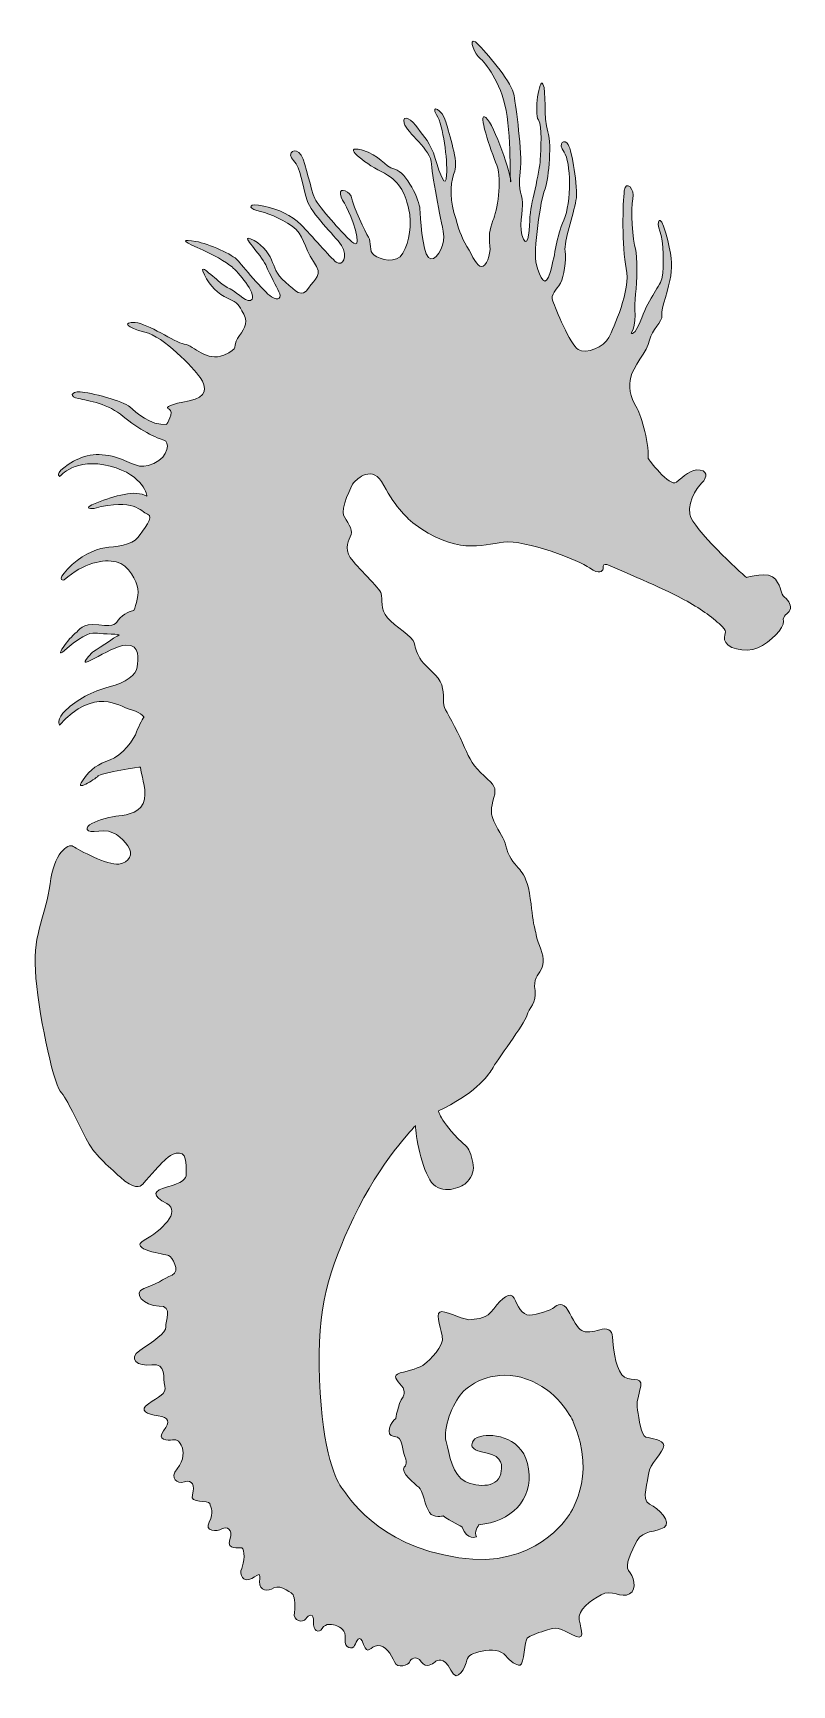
# Model space of a CAD drawing. Header units: inches. Extents: x 4.49 to 7.09, y -8.88 to -3.23.
import ezdxf

# ---------------------------------------------------------------- set-up
doc = ezdxf.new("R2010")
doc.units = ezdxf.units.IN
doc.header["$MEASUREMENT"] = 0
doc.layers.add('Layer 1', color=7, linetype='Continuous')

msp = doc.modelspace()

# ---------------------------------------------------------------- hatches: boundary and pattern name
at = {"layer": 'Layer 1', "true_color": 0xffffff}
h = msp.add_hatch(color=7, dxfattribs=at)
h.dxf.hatch_style = 2
edge = h.paths.add_edge_path()
edge.add_spline(control_points=[(5.9928, -8.0665), (5.9928, -8.0665), (5.9884, -8.042), (6.0218, -8.0335), (6.0673, -8.022), (6.1719, -8.0374), (6.1867, -8.1448), (6.2014, -8.2522), (6.1266, -8.325), (6.0165, -8.3357), (6.0165, -8.3357), (5.9979, -8.3628), (6.0087, -8.3769), (6.0087, -8.3769), (5.9749, -8.3905), (5.9595, -8.3435), (5.9595, -8.3435), (5.9186, -8.3223), (5.894, -8.3056), (5.894, -8.3056), (5.8617, -8.3145), (5.8478, -8.2941), (5.8338, -8.2737), (5.8237, -8.217), (5.8113, -8.2076), (5.7988, -8.1981), (5.7459, -8.1541), (5.7616, -8.1385), (5.7616, -8.1385), (5.7757, -8.1277), (5.7633, -8.1026), (5.751, -8.0775), (5.7609, -8.0359), (5.7271, -8.0339), (5.6933, -8.0318), (5.7155, -7.9819), (5.7321, -7.9729), (5.7321, -7.9729), (5.7389, -7.9251), (5.7576, -7.8979), (5.7576, -7.8979), (5.7686, -7.8808), (5.7524, -7.8607), (5.7363, -7.8406), (5.7178, -7.8253), (5.7478, -7.8167), (5.7779, -7.8081), (5.8155, -7.7999), (5.8314, -7.7858), (5.8473, -7.7717), (5.8993, -7.7273), (5.8912, -7.6898), (5.883, -7.6522), (5.8661, -7.6054), (5.8901, -7.6066), (5.9141, -7.6078), (5.969, -7.6389), (5.9921, -7.6342), (6.0154, -7.6296), (6.0412, -7.6334), (6.0674, -7.5971), (6.0937, -7.5607), (6.1259, -7.5354), (6.1369, -7.5607), (6.1478, -7.586), (6.1643, -7.6195), (6.1895, -7.619), (6.2148, -7.6185), (6.2645, -7.6012), (6.2737, -7.5925), (6.2829, -7.5838), (6.3051, -7.5718), (6.3212, -7.6024), (6.3373, -7.6329), (6.3551, -7.6647), (6.368, -7.6719), (6.3809, -7.679), (6.4073, -7.6768), (6.4301, -7.6692), (6.4529, -7.6616), (6.4731, -7.6678), (6.4738, -7.6945), (6.4745, -7.7212), (6.4814, -7.7932), (6.5048, -7.8227), (6.5282, -7.8522), (6.5763, -7.8233), (6.5697, -7.8614), (6.563, -7.8995), (6.5532, -7.9143), (6.5586, -7.9433), (6.5641, -7.9723), (6.5708, -8.0324), (6.5877, -8.036), (6.6046, -8.0397), (6.6469, -8.0443), (6.6483, -8.0649), (6.6496, -8.0856), (6.5979, -8.1314), (6.5971, -8.1583), (6.5963, -8.1852), (6.5698, -8.2513), (6.5999, -8.2651), (6.6301, -8.2788), (6.6785, -8.3272), (6.6495, -8.3446), (6.6207, -8.3619), (6.578, -8.3544), (6.5575, -8.39), (6.5371, -8.4255), (6.5143, -8.4763), (6.5285, -8.4922), (6.5425, -8.5082), (6.5611, -8.5562), (6.532, -8.5721), (6.5029, -8.588), (6.4701, -8.5553), (6.4342, -8.5751), (6.3982, -8.595), (6.3534, -8.6265), (6.3597, -8.6613), (6.366, -8.6962), (6.3853, -8.7397), (6.3321, -8.7097), (6.2789, -8.6799), (6.2684, -8.6902), (6.2413, -8.6984), (6.2141, -8.7066), (6.1915, -8.7157), (6.1821, -8.723), (6.1727, -8.7302), (6.1708, -8.8138), (6.1576, -8.8156), (6.1445, -8.8174), (6.1231, -8.8025), (6.1086, -8.7837), (6.0941, -8.7648), (6.0593, -8.7607), (6.0275, -8.768), (5.9958, -8.7754), (5.9801, -8.7805), (5.9753, -8.799), (5.9704, -8.8176), (5.9452, -8.8835), (5.9204, -8.8334), (5.8957, -8.7832), (5.8741, -8.7995), (5.8659, -8.8051), (5.8578, -8.8107), (5.8364, -8.8286), (5.8197, -8.8041), (5.8029, -8.7796), (5.7814, -8.7959), (5.7797, -8.8051), (5.7779, -8.8143), (5.7369, -8.8303), (5.7275, -8.8048), (5.7181, -8.7793), (5.6957, -8.7467), (5.6706, -8.7487), (5.6456, -8.7506), (5.6354, -8.7848), (5.6225, -8.7448), (5.6096, -8.7049), (5.5973, -8.7349), (5.5918, -8.7491), (5.5863, -8.7632), (5.5547, -8.7601), (5.559, -8.7268), (5.5633, -8.6934), (5.5417, -8.6875), (5.5304, -8.6816), (5.5192, -8.6757), (5.4917, -8.6706), (5.4809, -8.6899), (5.4702, -8.7092), (5.448, -8.6989), (5.4511, -8.6672), (5.4541, -8.6355), (5.4329, -8.6429), (5.4244, -8.6575), (5.416, -8.672), (5.3795, -8.6666), (5.3857, -8.636), (5.3919, -8.6054), (5.3817, -8.5741), (5.3817, -8.5741), (5.3817, -8.5741), (5.3381, -8.5384), (5.3161, -8.5518), (5.2941, -8.5652), (5.2668, -8.5616), (5.267, -8.5303), (5.2672, -8.499), (5.2705, -8.5015), (5.2401, -8.5191), (5.2098, -8.5366), (5.1964, -8.5043), (5.2057, -8.4851), (5.215, -8.466), (5.2173, -8.4181), (5.2065, -8.4151), (5.1957, -8.4121), (5.1541, -8.4238), (5.1653, -8.3865), (5.1766, -8.3492), (5.1545, -8.3404), (5.138, -8.3501), (5.1215, -8.3598), (5.0769, -8.36), (5.0945, -8.3263), (5.1122, -8.2926), (5.0998, -8.2779), (5.0963, -8.2635), (5.0928, -8.2491), (5.0267, -8.2657), (5.037, -8.233), (5.0475, -8.2003), (5.0374, -8.1808), (5.0102, -8.189), (4.983, -8.1972), (4.9593, -8.1767), (4.9848, -8.1449), (5.0102, -8.1131), (5.0074, -8.0823), (5.001, -8.0682), (4.9946, -8.0542), (4.987, -8.0419), (4.9696, -8.0458), (4.9523, -8.0496), (4.9144, -8.0444), (4.9385, -8.0143), (4.9627, -7.9842), (4.9575, -7.9685), (4.9196, -7.9633), (4.8817, -7.9581), (4.8532, -7.9457), (4.887, -7.9217), (4.921, -7.8976), (4.9496, -7.8893), (4.9428, -7.8619), (4.9361, -7.8345), (4.9483, -7.7823), (4.8986, -7.7891), (4.8489, -7.7959), (4.8153, -7.7678), (4.8576, -7.7397), (4.8998, -7.7115), (4.9503, -7.6778), (4.9462, -7.659), (4.9421, -7.6402), (4.9749, -7.5866), (4.923, -7.5878), (4.8711, -7.589), (4.8302, -7.541), (4.8716, -7.5279), (4.913, -7.5147), (4.9385, -7.4949), (4.968, -7.4819), (4.9975, -7.4689), (4.9669, -7.4195), (4.9558, -7.4151), (4.9448, -7.4106), (4.8145, -7.3943), (4.8727, -7.3625), (4.9308, -7.3307), (5.0006, -7.2645), (4.9492, -7.2374), (4.8979, -7.2102), (4.9015, -7.1933), (4.9519, -7.1804), (5.0021, -7.1676), (5.0164, -7.1522), (5.0159, -7.1374), (5.0153, -7.1226), (5.0225, -7.0665), (4.9925, -7.0647), (4.9625, -7.0629), (4.9398, -7.0928), (4.9318, -7.0998), (4.9238, -7.1069), (4.8748, -7.1613), (4.8672, -7.1713), (4.8596, -7.1812), (4.8354, -7.189), (4.791, -7.1475), (4.7466, -7.106), (4.7017, -7.072), (4.6728, -7.0134), (4.6439, -6.9548), (4.6103, -6.8836), (4.5852, -6.8528), (4.5602, -6.822), (4.5081, -6.5732), (4.5002, -6.4403), (4.4924, -6.3074), (4.5379, -6.249), (4.5504, -6.1446), (4.5628, -6.0402), (4.6114, -6.0038), (4.6294, -6.0162), (4.6475, -6.0285), (4.7486, -6.0816), (4.7851, -6.0766), (4.8216, -6.0716), (4.8368, -6.0412), (4.8167, -6.0142), (4.7966, -5.9872), (4.7655, -5.9558), (4.7175, -5.9639), (4.6695, -5.9719), (4.6679, -5.9498), (4.693, -5.9374), (4.7181, -5.9251), (4.7597, -5.9134), (4.7862, -5.9112), (4.8127, -5.9091), (4.8678, -5.8985), (4.8737, -5.8546), (4.8795, -5.8106), (4.8607, -5.7715), (4.86, -5.7448), (4.86, -5.7448), (4.7286, -5.7629), (4.7154, -5.7751), (4.7022, -5.7874), (4.6325, -5.8326), (4.661, -5.7915), (4.6896, -5.7503), (4.7156, -5.7334), (4.7555, -5.7205), (4.7954, -5.7076), (4.8393, -5.6479), (4.8465, -5.6246), (4.8537, -5.6013), (4.8722, -5.5734), (4.8722, -5.5734), (4.8722, -5.5734), (4.8548, -5.555), (4.8208, -5.5463), (4.7869, -5.5375), (4.703, -5.4687), (4.5828, -5.6013), (4.5828, -5.6013), (4.5698, -5.5823), (4.6054, -5.5491), (4.641, -5.5159), (4.6948, -5.4847), (4.7525, -5.4708), (4.8101, -5.457), (4.8462, -5.4282), (4.8487, -5.4025), (4.8512, -5.3769), (4.8605, -5.3265), (4.8101, -5.3274), (4.7596, -5.3285), (4.6099, -5.4413), (4.6959, -5.3521), (4.6959, -5.3521), (4.7763, -5.2979), (4.7861, -5.2936), (4.7959, -5.2892), (4.7306, -5.2907), (4.7123, -5.2873), (4.6939, -5.2839), (4.6676, -5.2875), (4.6092, -5.3387), (4.5507, -5.3899), (4.6213, -5.2969), (4.6364, -5.2874), (4.6514, -5.2778), (4.6567, -5.2518), (4.7172, -5.2584), (4.7777, -5.2649), (4.7691, -5.2572), (4.7899, -5.235), (4.8107, -5.2128), (4.837, -5.2091), (4.837, -5.2091), (4.837, -5.2091), (4.8558, -5.1619), (4.8507, -5.1358), (4.8456, -5.1097), (4.8215, -5.0535), (4.777, -5.0432), (4.7324, -5.033), (4.6656, -5.0452), (4.5993, -5.1049), (4.5993, -5.1049), (4.5691, -5.112), (4.6106, -5.0676), (4.6521, -5.0232), (4.7025, -4.9999), (4.7376, -4.9951), (4.7726, -4.9902), (4.8317, -4.9866), (4.8504, -4.9602), (4.8691, -4.9338), (4.9089, -4.8882), (4.8839, -4.8797), (4.859, -4.8712), (4.839, -4.8233), (4.7012, -4.8602), (4.7012, -4.8602), (4.6511, -4.8641), (4.7104, -4.841), (4.7698, -4.818), (4.8425, -4.7946), (4.8815, -4.819), (4.8815, -4.819), (4.8746, -4.747), (4.7557, -4.7157), (4.6368, -4.6845), (4.5835, -4.7513), (4.5835, -4.7513), (4.5835, -4.7513), (4.5643, -4.742), (4.6121, -4.7102), (4.6598, -4.6783), (4.7118, -4.6667), (4.7738, -4.685), (4.8358, -4.7032), (4.8515, -4.7308), (4.9048, -4.7071), (4.9582, -4.6834), (4.9597, -4.6296), (4.9399, -4.6264), (4.9201, -4.6232), (4.8498, -4.5882), (4.8008, -4.5458), (4.7518, -4.5034), (4.6802, -4.4909), (4.6481, -4.4849), (4.616, -4.479), (4.6209, -4.4604), (4.6538, -4.4618), (4.6867, -4.4633), (4.8026, -4.4935), (4.8231, -4.513), (4.8437, -4.5325), (4.8945, -4.5775), (4.9489, -4.5731), (4.9489, -4.5731), (4.9756, -4.5292), (4.9582, -4.5212), (4.9407, -4.5132), (4.9633, -4.5041), (5.0257, -4.4925), (5.0881, -4.481), (5.0879, -4.4468), (5.0638, -4.4129), (5.0398, -4.379), (4.9388, -4.2723), (4.8742, -4.2574), (4.8097, -4.2424), (4.7979, -4.2217), (4.8415, -4.2247), (4.885, -4.2276), (4.9758, -4.2925), (5.0094, -4.2983), (5.0429, -4.3041), (5.0864, -4.3606), (5.1441, -4.3363), (5.2018, -4.312), (5.1726, -4.3056), (5.1914, -4.2792), (5.21, -4.2529), (5.2306, -4.2292), (5.2126, -4.1959), (5.1946, -4.1627), (5.1955, -4.1581), (5.1591, -4.1423), (5.1227, -4.1264), (5.0984, -4.1015), (5.078, -4.0612), (5.0576, -4.0208), (5.0903, -4.0535), (5.1069, -4.0661), (5.1236, -4.0787), (5.1378, -4.0961), (5.1666, -4.11), (5.1952, -4.1239), (5.2276, -4.1641), (5.2413, -4.1444), (5.2549, -4.1246), (5.1927, -4.0513), (5.1726, -4.0347), (5.1524, -4.0181), (5.1086, -3.9914), (5.0533, -3.9678), (4.9979, -3.9441), (5.0048, -3.9402), (5.0489, -3.9475), (5.0931, -3.9549), (5.1774, -3.9939), (5.1917, -4.0112), (5.206, -4.0286), (5.2811, -4.1195), (5.3072, -4.1368), (5.3334, -4.154), (5.3431, -4.1378), (5.3331, -4.1198), (5.3232, -4.1018), (5.3049, -4.0657), (5.2878, -4.0278), (5.2706, -3.99), (5.2007, -3.9252), (5.2353, -3.9383), (5.2698, -3.9514), (5.2968, -3.9849), (5.3077, -4.0102), (5.3186, -4.0355), (5.3215, -4.0574), (5.3554, -4.087), (5.3893, -4.1166), (5.4122, -4.1432), (5.4341, -4.1074), (5.456, -4.0717), (5.4865, -4.066), (5.4513, -4.0157), (5.4161, -3.9655), (5.4193, -3.9234), (5.3781, -3.8948), (5.337, -3.8662), (5.2885, -3.8491), (5.2576, -3.8414), (5.2268, -3.8338), (5.2271, -3.8144), (5.2809, -3.8263), (5.3346, -3.8383), (5.3744, -3.8566), (5.4087, -3.8906), (5.4432, -3.9246), (5.5074, -4.0021), (5.5291, -4.0184), (5.5507, -4.0348), (5.5711, -3.9993), (5.5465, -3.961), (5.5218, -3.9227), (5.4459, -3.8572), (5.4282, -3.8045), (5.4106, -3.7519), (5.4106, -3.6984), (5.383, -3.6709), (5.3554, -3.6434), (5.3912, -3.6221), (5.4088, -3.6525), (5.4264, -3.6828), (5.4413, -3.77), (5.4559, -3.8008), (5.4706, -3.8315), (5.5511, -3.9187), (5.5683, -3.9357), (5.5855, -3.9526), (5.6131, -3.9801), (5.5943, -3.9083), (5.5755, -3.8364), (5.5483, -3.8119), (5.5432, -3.7858), (5.5382, -3.7597), (5.5791, -3.7764), (5.5826, -3.8012), (5.5859, -3.8261), (5.6282, -3.917), (5.6394, -3.9333), (5.6506, -3.9496), (5.6386, -3.981), (5.6583, -3.9947), (5.678, -4.0084), (5.7357, -4.0272), (5.7569, -3.9871), (5.7782, -3.947), (5.79, -3.8918), (5.7761, -3.8341), (5.7623, -3.7765), (5.7453, -3.7401), (5.6829, -3.7085), (5.6205, -3.6769), (5.5468, -3.6171), (5.6147, -3.6346), (5.6826, -3.652), (5.6895, -3.6912), (5.7294, -3.7006), (5.7695, -3.71), (5.8144, -3.8095), (5.8151, -3.8362), (5.8158, -3.8629), (5.8229, -3.9795), (5.8438, -4.0019), (5.8647, -4.0244), (5.8999, -3.9659), (5.8966, -3.9307), (5.8932, -3.8954), (5.8561, -3.7338), (5.8551, -3.6833), (5.8541, -3.6329), (5.7689, -3.5761), (5.7614, -3.543), (5.7538, -3.5097), (5.7879, -3.5303), (5.8084, -3.5603), (5.8289, -3.5902), (5.8507, -3.608), (5.8673, -3.6638), (5.8839, -3.7196), (5.9031, -3.772), (5.9062, -3.7195), (5.9094, -3.6669), (5.8952, -3.5528), (5.872, -3.5143), (5.8489, -3.4758), (5.892, -3.4967), (5.9036, -3.5382), (5.9153, -3.5798), (5.9465, -3.6767), (5.9342, -3.7067), (5.922, -3.7367), (5.9144, -3.7898), (5.9314, -3.8485), (5.9484, -3.9072), (5.9543, -3.9287), (5.9756, -3.9645), (5.9969, -4.0002), (6.0089, -4.0328), (6.0253, -4.0335), (6.0418, -4.0342), (6.0572, -3.9949), (6.0543, -3.9626), (6.0513, -3.9303), (6.0512, -3.9079), (6.0647, -3.8763), (6.0782, -3.8447), (6.0979, -3.7393), (6.0774, -3.687), (6.0568, -3.6348), (6.01, -3.4998), (6.0401, -3.5239), (6.0702, -3.5481), (6.1287, -3.7246), (6.1253, -3.7429), (6.1218, -3.7613), (6.129, -3.5757), (6.1056, -3.4807), (6.0821, -3.3857), (6.033, -3.3314), (6.0142, -3.3146), (5.9956, -3.2978), (5.978, -3.2348), (6.0163, -3.2757), (6.0547, -3.3165), (6.1312, -3.4072), (6.1368, -3.4481), (6.1424, -3.489), (6.1661, -3.6391), (6.158, -3.7102), (6.1499, -3.7812), (6.1642, -3.7882), (6.1662, -3.8132), (6.1682, -3.8382), (6.1505, -3.9047), (6.1687, -3.9394), (6.1868, -3.9741), (6.1906, -3.8932), (6.191, -3.8634), (6.1913, -3.8336), (6.2258, -3.7053), (6.2266, -3.668), (6.2274, -3.6306), (6.2349, -3.5552), (6.2198, -3.532), (6.2047, -3.5087), (6.2232, -3.3841), (6.2356, -3.4092), (6.248, -3.4343), (6.2365, -3.5237), (6.2521, -3.5722), (6.2677, -3.6206), (6.2526, -3.7492), (6.2411, -3.7731), (6.2295, -3.7971), (6.2001, -3.9842), (6.2134, -4.027), (6.2268, -4.0698), (6.2434, -4.1152), (6.2613, -4.0502), (6.2791, -3.9852), (6.2811, -3.9344), (6.3071, -3.8742), (6.333, -3.8141), (6.3316, -3.6744), (6.3078, -3.6419), (6.284, -3.6095), (6.3104, -3.5954), (6.3221, -3.6161), (6.3339, -3.6368), (6.3568, -3.7602), (6.3485, -3.8075), (6.3401, -3.8548), (6.3069, -3.9487), (6.3113, -3.9808), (6.3157, -4.0129), (6.3082, -4.0661), (6.2951, -4.0902), (6.282, -4.1143), (6.2601, -4.1278), (6.2693, -4.1518), (6.2786, -4.1758), (6.3284, -4.3), (6.356, -4.317), (6.3837, -4.334), (6.4441, -4.3078), (6.4605, -4.2758), (6.477, -4.2438), (6.5364, -4.1136), (6.5204, -4.0399), (6.5043, -3.9662), (6.5086, -3.8138), (6.5136, -3.7744), (6.5186, -3.735), (6.5516, -3.7691), (6.5427, -3.8016), (6.5337, -3.8341), (6.5433, -3.9474), (6.5514, -3.9731), (6.5594, -3.9988), (6.5579, -4.0853), (6.5518, -4.1278), (6.5458, -4.1703), (6.5588, -4.2326), (6.5373, -4.2608), (6.5373, -4.2608), (6.5471, -4.2773), (6.5733, -4.2082), (6.5995, -4.1391), (6.6373, -4.0997), (6.6434, -4.0691), (6.6496, -4.0384), (6.6485, -3.9434), (6.6353, -3.9124), (6.6221, -3.8815), (6.6348, -3.844), (6.6555, -3.9186), (6.6762, -3.9931), (6.6777, -4.0257), (6.6727, -4.0651), (6.6676, -4.1045), (6.6389, -4.1769), (6.6421, -4.2002), (6.6454, -4.2236), (6.6071, -4.2482), (6.6002, -4.2849), (6.5934, -4.3216), (6.5405, -4.3809), (6.5358, -4.4113), (6.531, -4.4418), (6.5283, -4.4756), (6.5579, -4.5185), (6.5627, -4.5255), (6.6004, -4.63), (6.5953, -4.6894), (6.5953, -4.6894), (6.6677, -4.7892), (6.6917, -4.7704), (6.7157, -4.7515), (6.7418, -4.7236), (6.7736, -4.7292), (6.8054, -4.7348), (6.7885, -4.7648), (6.7824, -4.769), (6.7763, -4.7731), (6.7276, -4.8297), (6.7379, -4.8803), (6.7482, -4.931), (6.9104, -5.0794), (6.9315, -5.0964), (6.9315, -5.0964), (7.0091, -5.0725), (7.031, -5.1027), (7.0529, -5.1329), (7.0466, -5.1515), (7.0616, -5.1638), (7.0766, -5.1762), (7.0868, -5.1936), (7.0799, -5.2079), (7.073, -5.2221), (7.0545, -5.2247), (7.0574, -5.2464), (7.0604, -5.2682), (7.0141, -5.3178), (6.9702, -5.3371), (6.9263, -5.3564), (6.8583, -5.337), (6.8567, -5.3095), (6.8551, -5.282), (6.8709, -5.2843), (6.838, -5.2544), (6.8051, -5.2246), (6.7624, -5.1962), (6.7086, -5.167), (6.6547, -5.1378), (6.491, -5.0672), (6.4628, -5.0556), (6.4345, -5.044), (6.4436, -5.0616), (6.4411, -5.0674), (6.4386, -5.0733), (6.4297, -5.089), (6.3952, -5.0638), (6.3607, -5.0386), (6.1758, -4.9665), (6.1006, -4.9758), (6.0254, -4.985), (5.937, -5.021), (5.7912, -4.9097), (5.7801, -4.9013), (5.731, -4.8582), (5.6916, -4.7816), (5.6523, -4.705), (5.5992, -4.7622), (5.5894, -4.7713), (5.5796, -4.7804), (5.5445, -4.8639), (5.5538, -4.8836), (5.5632, -4.9034), (5.5881, -4.931), (5.5796, -4.9499), (5.5711, -4.9688), (5.5561, -4.9964), (5.577, -5.0279), (5.598, -5.0593), (5.678, -5.1336), (5.6828, -5.1518), (5.6875, -5.17), (5.6791, -5.2055), (5.704, -5.2342), (5.7291, -5.2629), (5.7907, -5.2999), (5.7957, -5.3202), (5.8007, -5.3406), (5.8028, -5.3558), (5.8207, -5.3811), (5.8386, -5.4063), (5.8797, -5.4317), (5.8896, -5.4636), (5.8996, -5.4954), (5.8912, -5.5309), (5.9026, -5.5493), (5.914, -5.5677), (5.9514, -5.639), (5.9679, -5.6778), (5.9842, -5.7165), (5.9989, -5.7422), (6.0344, -5.775), (6.0699, -5.8078), (6.0773, -5.8134), (6.0678, -5.8491), (6.0584, -5.8847), (6.0522, -5.9044), (6.0742, -5.9435), (6.0961, -5.9826), (6.1043, -5.9937), (6.1121, -6.0258), (6.1199, -6.058), (6.1452, -6.0811), (6.156, -6.0952), (6.1668, -6.1092), (6.1799, -6.124), (6.1893, -6.1759), (6.1986, -6.2278), (6.1992, -6.2643), (6.2058, -6.2878), (6.2123, -6.3113), (6.2104, -6.3215), (6.2239, -6.3551), (6.2374, -6.3887), (6.2413, -6.417), (6.2296, -6.4374), (6.2181, -6.4579), (6.2019, -6.469), (6.2085, -6.509), (6.2151, -6.5491), (6.1869, -6.5696), (6.1804, -6.5949), (6.1739, -6.6202), (6.0747, -6.7524), (6.0615, -6.7775), (6.0484, -6.8026), (5.9971, -6.865), (5.8784, -6.9202), (5.8784, -6.9202), (5.8872, -6.9644), (5.9738, -7.0422), (5.9877, -7.0547), (5.9927, -7.0828), (5.9971, -7.1066), (6.0014, -7.1304), (5.9878, -7.1522), (5.9722, -7.1677), (5.9566, -7.1831), (5.887, -7.2093), (5.8544, -7.165), (5.8217, -7.1208), (5.7989, -7.0031), (5.8, -6.9708), (5.8, -6.9708), (5.6767, -7.0975), (5.5893, -7.2835), (5.5018, -7.4695), (5.4625, -7.5857), (5.4718, -7.8393), (5.4813, -8.0929), (5.5313, -8.1913), (5.5497, -8.212), (5.5681, -8.2328), (5.6605, -8.4046), (5.9479, -8.4487), (6.2105, -8.489), (6.3217, -8.3064), (6.3217, -8.3064), (6.3217, -8.3064), (6.4236, -8.1772), (6.3394, -7.9838), (6.3316, -7.9659), (6.2833, -7.874), (6.1796, -7.8373), (6.076, -7.8006), (5.9886, -7.8503), (5.958, -7.8855), (5.9274, -7.9207), (5.8926, -8.0064), (5.9043, -8.0514), (5.916, -8.0963), (5.9268, -8.1674), (5.9696, -8.1875), (6.0134, -8.2081), (6.088, -8.212), (6.0931, -8.1506), (6.0939, -8.1405), (6.1031, -8.101), (6.0404, -8.0902), (5.9939, -8.0823), (5.9928, -8.0665), (5.9928, -8.0665)], knot_values=[0, 0, 0, 0, 1, 1, 1, 2, 2, 2, 3, 3, 3, 4, 4, 4, 5, 5, 5, 6, 6, 6, 7, 7, 7, 8, 8, 8, 9, 9, 9, 10, 10, 10, 11, 11, 11, 12, 12, 12, 13, 13, 13, 14, 14, 14, 15, 15, 15, 16, 16, 16, 17, 17, 17, 18, 18, 18, 19, 19, 19, 20, 20, 20, 21, 21, 21, 22, 22, 22, 23, 23, 23, 24, 24, 24, 25, 25, 25, 26, 26, 26, 27, 27, 27, 28, 28, 28, 29, 29, 29, 30, 30, 30, 31, 31, 31, 32, 32, 32, 33, 33, 33, 34, 34, 34, 35, 35, 35, 36, 36, 36, 37, 37, 37, 38, 38, 38, 39, 39, 39, 40, 40, 40, 41, 41, 41, 42, 42, 42, 43, 43, 43, 44, 44, 44, 45, 45, 45, 46, 46, 46, 47, 47, 47, 48, 48, 48, 49, 49, 49, 50, 50, 50, 51, 51, 51, 52, 52, 52, 53, 53, 53, 54, 54, 54, 55, 55, 55, 56, 56, 56, 57, 57, 57, 58, 58, 58, 59, 59, 59, 60, 60, 60, 61, 61, 61, 62, 62, 62, 63, 63, 63, 64, 64, 64, 65, 65, 65, 66, 66, 66, 67, 67, 67, 68, 68, 68, 69, 69, 69, 70, 70, 70, 71, 71, 71, 72, 72, 72, 73, 73, 73, 74, 74, 74, 75, 75, 75, 76, 76, 76, 77, 77, 77, 78, 78, 78, 79, 79, 79, 80, 80, 80, 81, 81, 81, 82, 82, 82, 83, 83, 83, 84, 84, 84, 85, 85, 85, 86, 86, 86, 87, 87, 87, 88, 88, 88, 89, 89, 89, 90, 90, 90, 91, 91, 91, 92, 92, 92, 93, 93, 93, 94, 94, 94, 95, 95, 95, 96, 96, 96, 97, 97, 97, 98, 98, 98, 99, 99, 99, 100, 100, 100, 101, 101, 101, 102, 102, 102, 103, 103, 103, 104, 104, 104, 105, 105, 105, 106, 106, 106, 107, 107, 107, 108, 108, 108, 109, 109, 109, 110, 110, 110, 111, 111, 111, 112, 112, 112, 113, 113, 113, 114, 114, 114, 115, 115, 115, 116, 116, 116, 117, 117, 117, 118, 118, 118, 119, 119, 119, 120, 120, 120, 121, 121, 121, 122, 122, 122, 123, 123, 123, 124, 124, 124, 125, 125, 125, 126, 126, 126, 127, 127, 127, 128, 128, 128, 129, 129, 129, 130, 130, 130, 131, 131, 131, 132, 132, 132, 133, 133, 133, 134, 134, 134, 135, 135, 135, 136, 136, 136, 137, 137, 137, 138, 138, 138, 139, 139, 139, 140, 140, 140, 141, 141, 141, 142, 142, 142, 143, 143, 143, 144, 144, 144, 145, 145, 145, 146, 146, 146, 147, 147, 147, 148, 148, 148, 149, 149, 149, 150, 150, 150, 151, 151, 151, 152, 152, 152, 153, 153, 153, 154, 154, 154, 155, 155, 155, 156, 156, 156, 157, 157, 157, 158, 158, 158, 159, 159, 159, 160, 160, 160, 161, 161, 161, 162, 162, 162, 163, 163, 163, 164, 164, 164, 165, 165, 165, 166, 166, 166, 167, 167, 167, 168, 168, 168, 169, 169, 169, 170, 170, 170, 171, 171, 171, 172, 172, 172, 173, 173, 173, 174, 174, 174, 175, 175, 175, 176, 176, 176, 177, 177, 177, 178, 178, 178, 179, 179, 179, 180, 180, 180, 181, 181, 181, 182, 182, 182, 183, 183, 183, 184, 184, 184, 185, 185, 185, 186, 186, 186, 187, 187, 187, 188, 188, 188, 189, 189, 189, 190, 190, 190, 191, 191, 191, 192, 192, 192, 193, 193, 193, 194, 194, 194, 195, 195, 195, 196, 196, 196, 197, 197, 197, 198, 198, 198, 199, 199, 199, 200, 200, 200, 201, 201, 201, 202, 202, 202, 203, 203, 203, 204, 204, 204, 205, 205, 205, 206, 206, 206, 207, 207, 207, 208, 208, 208, 209, 209, 209, 210, 210, 210, 211, 211, 211, 212, 212, 212, 213, 213, 213, 214, 214, 214, 215, 215, 215, 216, 216, 216, 217, 217, 217, 218, 218, 218, 219, 219, 219, 220, 220, 220, 221, 221, 221, 222, 222, 222, 223, 223, 223, 224, 224, 224, 225, 225, 225, 226, 226, 226, 227, 227, 227, 228, 228, 228, 229, 229, 229, 230, 230, 230, 231, 231, 231, 232, 232, 232, 233, 233, 233, 234, 234, 234, 235, 235, 235, 236, 236, 236, 237, 237, 237, 238, 238, 238, 239, 239, 239, 240, 240, 240, 241, 241, 241, 242, 242, 242, 243, 243, 243, 244, 244, 244, 245, 245, 245, 246, 246, 246, 247, 247, 247, 248, 248, 248, 249, 249, 249, 250, 250, 250, 251, 251, 251, 252, 252, 252, 253, 253, 253, 254, 254, 254, 255, 255, 255, 256, 256, 256, 257, 257, 257, 258, 258, 258, 259, 259, 259, 260, 260, 260, 261, 261, 261, 262, 262, 262, 263, 263, 263, 264, 264, 264, 265, 265, 265, 266, 266, 266, 267, 267, 267, 268, 268, 268, 269, 269, 269, 270, 270, 270, 271, 271, 271, 272, 272, 272, 273, 273, 273, 274, 274, 274, 275, 275, 275, 276, 276, 276, 277, 277, 277, 278, 278, 278, 279, 279, 279, 280, 280, 280, 281, 281, 281, 282, 282, 282, 283, 283, 283, 284, 284, 284, 285, 285, 285, 286, 286, 286, 287, 287, 287, 288, 288, 288, 289, 289, 289, 290, 290, 290, 291, 291, 291, 292, 292, 292, 293, 293, 293, 294, 294, 294, 295, 295, 295, 296, 296, 296, 297, 297, 297, 298, 298, 298, 299, 299, 299, 300, 300, 300, 301, 301, 301, 302, 302, 302, 303, 303, 303, 304, 304, 304, 305, 305, 305, 306, 306, 306, 307, 307, 307, 308, 308, 308, 309, 309, 309, 310, 310, 310, 311, 311, 311, 312, 312, 312, 313, 313, 313, 314, 314, 314, 314], degree=3, periodic=1)

# ---------------------------------------------------------------- linework, layer by layer
at = {"layer": 'Layer 1', "color": 7, "lineweight": 18, "true_color": 0xffffff}
msp.add_open_spline([(5.9928, -8.0665), (5.9928, -8.0665), (5.9884, -8.042), (6.0218, -8.0335), (6.0673, -8.022), (6.1719, -8.0374), (6.1867, -8.1448), (6.2014, -8.2522), (6.1266, -8.325), (6.0165, -8.3357), (6.0165, -8.3357), (5.9979, -8.3628), (6.0087, -8.3769), (6.0087, -8.3769), (5.9749, -8.3905), (5.9595, -8.3435), (5.9595, -8.3435), (5.9186, -8.3223), (5.894, -8.3056), (5.894, -8.3056), (5.8617, -8.3145), (5.8478, -8.2941), (5.8338, -8.2737), (5.8237, -8.217), (5.8113, -8.2076), (5.7988, -8.1981), (5.7459, -8.1541), (5.7616, -8.1385), (5.7616, -8.1385), (5.7757, -8.1277), (5.7633, -8.1026), (5.751, -8.0775), (5.7609, -8.0359), (5.7271, -8.0339), (5.6933, -8.0318), (5.7155, -7.9819), (5.7321, -7.9729), (5.7321, -7.9729), (5.7389, -7.9251), (5.7576, -7.8979), (5.7576, -7.8979), (5.7686, -7.8808), (5.7524, -7.8607), (5.7363, -7.8406), (5.7178, -7.8253), (5.7478, -7.8167), (5.7779, -7.8081), (5.8155, -7.7999), (5.8314, -7.7858), (5.8473, -7.7717), (5.8993, -7.7273), (5.8912, -7.6898), (5.883, -7.6522), (5.8661, -7.6054), (5.8901, -7.6066), (5.9141, -7.6078), (5.969, -7.6389), (5.9921, -7.6342), (6.0154, -7.6296), (6.0412, -7.6334), (6.0674, -7.5971), (6.0937, -7.5607), (6.1259, -7.5354), (6.1369, -7.5607), (6.1478, -7.586), (6.1643, -7.6195), (6.1895, -7.619), (6.2148, -7.6185), (6.2645, -7.6012), (6.2737, -7.5925), (6.2829, -7.5838), (6.3051, -7.5718), (6.3212, -7.6024), (6.3373, -7.6329), (6.3551, -7.6647), (6.368, -7.6719), (6.3809, -7.679), (6.4073, -7.6768), (6.4301, -7.6692), (6.4529, -7.6616), (6.4731, -7.6678), (6.4738, -7.6945), (6.4745, -7.7212), (6.4814, -7.7932), (6.5048, -7.8227), (6.5282, -7.8522), (6.5763, -7.8233), (6.5697, -7.8614), (6.563, -7.8995), (6.5532, -7.9143), (6.5586, -7.9433), (6.5641, -7.9723), (6.5708, -8.0324), (6.5877, -8.036), (6.6046, -8.0397), (6.6469, -8.0443), (6.6483, -8.0649), (6.6496, -8.0856), (6.5979, -8.1314), (6.5971, -8.1583), (6.5963, -8.1852), (6.5698, -8.2513), (6.5999, -8.2651), (6.6301, -8.2788), (6.6785, -8.3272), (6.6495, -8.3446), (6.6207, -8.3619), (6.578, -8.3544), (6.5575, -8.39), (6.5371, -8.4255), (6.5143, -8.4763), (6.5285, -8.4922), (6.5425, -8.5082), (6.5611, -8.5562), (6.532, -8.5721), (6.5029, -8.588), (6.4701, -8.5553), (6.4342, -8.5751), (6.3982, -8.595), (6.3534, -8.6265), (6.3597, -8.6613), (6.366, -8.6962), (6.3853, -8.7397), (6.3321, -8.7097), (6.2789, -8.6799), (6.2684, -8.6902), (6.2413, -8.6984), (6.2141, -8.7066), (6.1915, -8.7157), (6.1821, -8.723), (6.1727, -8.7302), (6.1708, -8.8138), (6.1576, -8.8156), (6.1445, -8.8174), (6.1231, -8.8025), (6.1086, -8.7837), (6.0941, -8.7648), (6.0593, -8.7607), (6.0275, -8.768), (5.9958, -8.7754), (5.9801, -8.7805), (5.9753, -8.799), (5.9704, -8.8176), (5.9452, -8.8835), (5.9204, -8.8334), (5.8957, -8.7832), (5.8741, -8.7995), (5.8659, -8.8051), (5.8578, -8.8107), (5.8364, -8.8286), (5.8197, -8.8041), (5.8029, -8.7796), (5.7814, -8.7959), (5.7797, -8.8051), (5.7779, -8.8143), (5.7369, -8.8303), (5.7275, -8.8048), (5.7181, -8.7793), (5.6957, -8.7467), (5.6706, -8.7487), (5.6456, -8.7506), (5.6354, -8.7848), (5.6225, -8.7448), (5.6096, -8.7049), (5.5973, -8.7349), (5.5918, -8.7491), (5.5863, -8.7632), (5.5547, -8.7601), (5.559, -8.7268), (5.5633, -8.6934), (5.5417, -8.6875), (5.5304, -8.6816), (5.5192, -8.6757), (5.4917, -8.6706), (5.4809, -8.6899), (5.4702, -8.7092), (5.448, -8.6989), (5.4511, -8.6672), (5.4541, -8.6355), (5.4329, -8.6429), (5.4244, -8.6575), (5.416, -8.672), (5.3795, -8.6666), (5.3857, -8.636), (5.3919, -8.6054), (5.3817, -8.5741), (5.3817, -8.5741), (5.3817, -8.5741), (5.3381, -8.5384), (5.3161, -8.5518), (5.2941, -8.5652), (5.2668, -8.5616), (5.267, -8.5303), (5.2672, -8.499), (5.2705, -8.5015), (5.2401, -8.5191), (5.2098, -8.5366), (5.1964, -8.5043), (5.2057, -8.4851), (5.215, -8.466), (5.2173, -8.4181), (5.2065, -8.4151), (5.1957, -8.4121), (5.1541, -8.4238), (5.1653, -8.3865), (5.1766, -8.3492), (5.1545, -8.3404), (5.138, -8.3501), (5.1215, -8.3598), (5.0769, -8.36), (5.0945, -8.3263), (5.1122, -8.2926), (5.0998, -8.2779), (5.0963, -8.2635), (5.0928, -8.2491), (5.0267, -8.2657), (5.037, -8.233), (5.0475, -8.2003), (5.0374, -8.1808), (5.0102, -8.189), (4.983, -8.1972), (4.9593, -8.1767), (4.9848, -8.1449), (5.0102, -8.1131), (5.0074, -8.0823), (5.001, -8.0682), (4.9946, -8.0542), (4.987, -8.0419), (4.9696, -8.0458), (4.9523, -8.0496), (4.9144, -8.0444), (4.9385, -8.0143), (4.9627, -7.9842), (4.9575, -7.9685), (4.9196, -7.9633), (4.8817, -7.9581), (4.8532, -7.9457), (4.887, -7.9217), (4.921, -7.8976), (4.9496, -7.8893), (4.9428, -7.8619), (4.9361, -7.8345), (4.9483, -7.7823), (4.8986, -7.7891), (4.8489, -7.7959), (4.8153, -7.7678), (4.8576, -7.7397), (4.8998, -7.7115), (4.9503, -7.6778), (4.9462, -7.659), (4.9421, -7.6402), (4.9749, -7.5866), (4.923, -7.5878), (4.8711, -7.589), (4.8302, -7.541), (4.8716, -7.5279), (4.913, -7.5147), (4.9385, -7.4949), (4.968, -7.4819), (4.9975, -7.4689), (4.9669, -7.4195), (4.9558, -7.4151), (4.9448, -7.4106), (4.8145, -7.3943), (4.8727, -7.3625), (4.9308, -7.3307), (5.0006, -7.2645), (4.9492, -7.2374), (4.8979, -7.2102), (4.9015, -7.1933), (4.9519, -7.1804), (5.0021, -7.1676), (5.0164, -7.1522), (5.0159, -7.1374), (5.0153, -7.1226), (5.0225, -7.0665), (4.9925, -7.0647), (4.9625, -7.0629), (4.9398, -7.0928), (4.9318, -7.0998), (4.9238, -7.1069), (4.8748, -7.1613), (4.8672, -7.1713), (4.8596, -7.1812), (4.8354, -7.189), (4.791, -7.1475), (4.7466, -7.106), (4.7017, -7.072), (4.6728, -7.0134), (4.6439, -6.9548), (4.6103, -6.8836), (4.5852, -6.8528), (4.5602, -6.822), (4.5081, -6.5732), (4.5002, -6.4403), (4.4924, -6.3074), (4.5379, -6.249), (4.5504, -6.1446), (4.5628, -6.0402), (4.6114, -6.0038), (4.6294, -6.0162), (4.6475, -6.0285), (4.7486, -6.0816), (4.7851, -6.0766), (4.8216, -6.0716), (4.8368, -6.0412), (4.8167, -6.0142), (4.7966, -5.9872), (4.7655, -5.9558), (4.7175, -5.9639), (4.6695, -5.9719), (4.6679, -5.9498), (4.693, -5.9374), (4.7181, -5.9251), (4.7597, -5.9134), (4.7862, -5.9112), (4.8127, -5.9091), (4.8678, -5.8985), (4.8737, -5.8546), (4.8795, -5.8106), (4.8607, -5.7715), (4.86, -5.7448), (4.86, -5.7448), (4.7286, -5.7629), (4.7154, -5.7751), (4.7022, -5.7874), (4.6325, -5.8326), (4.661, -5.7915), (4.6896, -5.7503), (4.7156, -5.7334), (4.7555, -5.7205), (4.7954, -5.7076), (4.8393, -5.6479), (4.8465, -5.6246), (4.8537, -5.6013), (4.8722, -5.5734), (4.8722, -5.5734), (4.8722, -5.5734), (4.8548, -5.555), (4.8208, -5.5463), (4.7869, -5.5375), (4.703, -5.4687), (4.5828, -5.6013), (4.5828, -5.6013), (4.5698, -5.5823), (4.6054, -5.5491), (4.641, -5.5159), (4.6948, -5.4847), (4.7525, -5.4708), (4.8101, -5.457), (4.8462, -5.4282), (4.8487, -5.4025), (4.8512, -5.3769), (4.8605, -5.3265), (4.8101, -5.3274), (4.7596, -5.3285), (4.6099, -5.4413), (4.6959, -5.3521), (4.6959, -5.3521), (4.7763, -5.2979), (4.7861, -5.2936), (4.7959, -5.2892), (4.7306, -5.2907), (4.7123, -5.2873), (4.6939, -5.2839), (4.6676, -5.2875), (4.6092, -5.3387), (4.5507, -5.3899), (4.6213, -5.2969), (4.6364, -5.2874), (4.6514, -5.2778), (4.6567, -5.2518), (4.7172, -5.2584), (4.7777, -5.2649), (4.7691, -5.2572), (4.7899, -5.235), (4.8107, -5.2128), (4.837, -5.2091), (4.837, -5.2091), (4.837, -5.2091), (4.8558, -5.1619), (4.8507, -5.1358), (4.8456, -5.1097), (4.8215, -5.0535), (4.777, -5.0432), (4.7324, -5.033), (4.6656, -5.0452), (4.5993, -5.1049), (4.5993, -5.1049), (4.5691, -5.112), (4.6106, -5.0676), (4.6521, -5.0232), (4.7025, -4.9999), (4.7376, -4.9951), (4.7726, -4.9902), (4.8317, -4.9866), (4.8504, -4.9602), (4.8691, -4.9338), (4.9089, -4.8882), (4.8839, -4.8797), (4.859, -4.8712), (4.839, -4.8233), (4.7012, -4.8602), (4.7012, -4.8602), (4.6511, -4.8641), (4.7104, -4.841), (4.7698, -4.818), (4.8425, -4.7946), (4.8815, -4.819), (4.8815, -4.819), (4.8746, -4.747), (4.7557, -4.7157), (4.6368, -4.6845), (4.5835, -4.7513), (4.5835, -4.7513), (4.5835, -4.7513), (4.5643, -4.742), (4.6121, -4.7102), (4.6598, -4.6783), (4.7118, -4.6667), (4.7738, -4.685), (4.8358, -4.7032), (4.8515, -4.7308), (4.9048, -4.7071), (4.9582, -4.6834), (4.9597, -4.6296), (4.9399, -4.6264), (4.9201, -4.6232), (4.8498, -4.5882), (4.8008, -4.5458), (4.7518, -4.5034), (4.6802, -4.4909), (4.6481, -4.4849), (4.616, -4.479), (4.6209, -4.4604), (4.6538, -4.4618), (4.6867, -4.4633), (4.8026, -4.4935), (4.8231, -4.513), (4.8437, -4.5325), (4.8945, -4.5775), (4.9489, -4.5731), (4.9489, -4.5731), (4.9756, -4.5292), (4.9582, -4.5212), (4.9407, -4.5132), (4.9633, -4.5041), (5.0257, -4.4925), (5.0881, -4.481), (5.0879, -4.4468), (5.0638, -4.4129), (5.0398, -4.379), (4.9388, -4.2723), (4.8742, -4.2574), (4.8097, -4.2424), (4.7979, -4.2217), (4.8415, -4.2247), (4.885, -4.2276), (4.9758, -4.2925), (5.0094, -4.2983), (5.0429, -4.3041), (5.0864, -4.3606), (5.1441, -4.3363), (5.2018, -4.312), (5.1726, -4.3056), (5.1914, -4.2792), (5.21, -4.2529), (5.2306, -4.2292), (5.2126, -4.1959), (5.1946, -4.1627), (5.1955, -4.1581), (5.1591, -4.1423), (5.1227, -4.1264), (5.0984, -4.1015), (5.078, -4.0612), (5.0576, -4.0208), (5.0903, -4.0535), (5.1069, -4.0661), (5.1236, -4.0787), (5.1378, -4.0961), (5.1666, -4.11), (5.1952, -4.1239), (5.2276, -4.1641), (5.2413, -4.1444), (5.2549, -4.1246), (5.1927, -4.0513), (5.1726, -4.0347), (5.1524, -4.0181), (5.1086, -3.9914), (5.0533, -3.9678), (4.9979, -3.9441), (5.0048, -3.9402), (5.0489, -3.9475), (5.0931, -3.9549), (5.1774, -3.9939), (5.1917, -4.0112), (5.206, -4.0286), (5.2811, -4.1195), (5.3072, -4.1368), (5.3334, -4.154), (5.3431, -4.1378), (5.3331, -4.1198), (5.3232, -4.1018), (5.3049, -4.0657), (5.2878, -4.0278), (5.2706, -3.99), (5.2007, -3.9252), (5.2353, -3.9383), (5.2698, -3.9514), (5.2968, -3.9849), (5.3077, -4.0102), (5.3186, -4.0355), (5.3215, -4.0574), (5.3554, -4.087), (5.3893, -4.1166), (5.4122, -4.1432), (5.4341, -4.1074), (5.456, -4.0717), (5.4865, -4.066), (5.4513, -4.0157), (5.4161, -3.9655), (5.4193, -3.9234), (5.3781, -3.8948), (5.337, -3.8662), (5.2885, -3.8491), (5.2576, -3.8414), (5.2268, -3.8338), (5.2271, -3.8144), (5.2809, -3.8263), (5.3346, -3.8383), (5.3744, -3.8566), (5.4087, -3.8906), (5.4432, -3.9246), (5.5074, -4.0021), (5.5291, -4.0184), (5.5507, -4.0348), (5.5711, -3.9993), (5.5465, -3.961), (5.5218, -3.9227), (5.4459, -3.8572), (5.4282, -3.8045), (5.4106, -3.7519), (5.4106, -3.6984), (5.383, -3.6709), (5.3554, -3.6434), (5.3912, -3.6221), (5.4088, -3.6525), (5.4264, -3.6828), (5.4413, -3.77), (5.4559, -3.8008), (5.4706, -3.8315), (5.5511, -3.9187), (5.5683, -3.9357), (5.5855, -3.9526), (5.6131, -3.9801), (5.5943, -3.9083), (5.5755, -3.8364), (5.5483, -3.8119), (5.5432, -3.7858), (5.5382, -3.7597), (5.5791, -3.7764), (5.5826, -3.8012), (5.5859, -3.8261), (5.6282, -3.917), (5.6394, -3.9333), (5.6506, -3.9496), (5.6386, -3.981), (5.6583, -3.9947), (5.678, -4.0084), (5.7357, -4.0272), (5.7569, -3.9871), (5.7782, -3.947), (5.79, -3.8918), (5.7761, -3.8341), (5.7623, -3.7765), (5.7453, -3.7401), (5.6829, -3.7085), (5.6205, -3.6769), (5.5468, -3.6171), (5.6147, -3.6346), (5.6826, -3.652), (5.6895, -3.6912), (5.7294, -3.7006), (5.7695, -3.71), (5.8144, -3.8095), (5.8151, -3.8362), (5.8158, -3.8629), (5.8229, -3.9795), (5.8438, -4.0019), (5.8647, -4.0244), (5.8999, -3.9659), (5.8966, -3.9307), (5.8932, -3.8954), (5.8561, -3.7338), (5.8551, -3.6833), (5.8541, -3.6329), (5.7689, -3.5761), (5.7614, -3.543), (5.7538, -3.5097), (5.7879, -3.5303), (5.8084, -3.5603), (5.8289, -3.5902), (5.8507, -3.608), (5.8673, -3.6638), (5.8839, -3.7196), (5.9031, -3.772), (5.9062, -3.7195), (5.9094, -3.6669), (5.8952, -3.5528), (5.872, -3.5143), (5.8489, -3.4758), (5.892, -3.4967), (5.9036, -3.5382), (5.9153, -3.5798), (5.9465, -3.6767), (5.9342, -3.7067), (5.922, -3.7367), (5.9144, -3.7898), (5.9314, -3.8485), (5.9484, -3.9072), (5.9543, -3.9287), (5.9756, -3.9645), (5.9969, -4.0002), (6.0089, -4.0328), (6.0253, -4.0335), (6.0418, -4.0342), (6.0572, -3.9949), (6.0543, -3.9626), (6.0513, -3.9303), (6.0512, -3.9079), (6.0647, -3.8763), (6.0782, -3.8447), (6.0979, -3.7393), (6.0774, -3.687), (6.0568, -3.6348), (6.01, -3.4998), (6.0401, -3.5239), (6.0702, -3.5481), (6.1287, -3.7246), (6.1253, -3.7429), (6.1218, -3.7613), (6.129, -3.5757), (6.1056, -3.4807), (6.0821, -3.3857), (6.033, -3.3314), (6.0142, -3.3146), (5.9956, -3.2978), (5.978, -3.2348), (6.0163, -3.2757), (6.0547, -3.3165), (6.1312, -3.4072), (6.1368, -3.4481), (6.1424, -3.489), (6.1661, -3.6391), (6.158, -3.7102), (6.1499, -3.7812), (6.1642, -3.7882), (6.1662, -3.8132), (6.1682, -3.8382), (6.1505, -3.9047), (6.1687, -3.9394), (6.1868, -3.9741), (6.1906, -3.8932), (6.191, -3.8634), (6.1913, -3.8336), (6.2258, -3.7053), (6.2266, -3.668), (6.2274, -3.6306), (6.2349, -3.5552), (6.2198, -3.532), (6.2047, -3.5087), (6.2232, -3.3841), (6.2356, -3.4092), (6.248, -3.4343), (6.2365, -3.5237), (6.2521, -3.5722), (6.2677, -3.6206), (6.2526, -3.7492), (6.2411, -3.7731), (6.2295, -3.7971), (6.2001, -3.9842), (6.2134, -4.027), (6.2268, -4.0698), (6.2434, -4.1152), (6.2613, -4.0502), (6.2791, -3.9852), (6.2811, -3.9344), (6.3071, -3.8742), (6.333, -3.8141), (6.3316, -3.6744), (6.3078, -3.6419), (6.284, -3.6095), (6.3104, -3.5954), (6.3221, -3.6161), (6.3339, -3.6368), (6.3568, -3.7602), (6.3485, -3.8075), (6.3401, -3.8548), (6.3069, -3.9487), (6.3113, -3.9808), (6.3157, -4.0129), (6.3082, -4.0661), (6.2951, -4.0902), (6.282, -4.1143), (6.2601, -4.1278), (6.2693, -4.1518), (6.2786, -4.1758), (6.3284, -4.3), (6.356, -4.317), (6.3837, -4.334), (6.4441, -4.3078), (6.4605, -4.2758), (6.477, -4.2438), (6.5364, -4.1136), (6.5204, -4.0399), (6.5043, -3.9662), (6.5086, -3.8138), (6.5136, -3.7744), (6.5186, -3.735), (6.5516, -3.7691), (6.5427, -3.8016), (6.5337, -3.8341), (6.5433, -3.9474), (6.5514, -3.9731), (6.5594, -3.9988), (6.5579, -4.0853), (6.5518, -4.1278), (6.5458, -4.1703), (6.5588, -4.2326), (6.5373, -4.2608), (6.5373, -4.2608), (6.5471, -4.2773), (6.5733, -4.2082), (6.5995, -4.1391), (6.6373, -4.0997), (6.6434, -4.0691), (6.6496, -4.0384), (6.6485, -3.9434), (6.6353, -3.9124), (6.6221, -3.8815), (6.6348, -3.844), (6.6555, -3.9186), (6.6762, -3.9931), (6.6777, -4.0257), (6.6727, -4.0651), (6.6676, -4.1045), (6.6389, -4.1769), (6.6421, -4.2002), (6.6454, -4.2236), (6.6071, -4.2482), (6.6002, -4.2849), (6.5934, -4.3216), (6.5405, -4.3809), (6.5358, -4.4113), (6.531, -4.4418), (6.5283, -4.4756), (6.5579, -4.5185), (6.5627, -4.5255), (6.6004, -4.63), (6.5953, -4.6894), (6.5953, -4.6894), (6.6677, -4.7892), (6.6917, -4.7704), (6.7157, -4.7515), (6.7418, -4.7236), (6.7736, -4.7292), (6.8054, -4.7348), (6.7885, -4.7648), (6.7824, -4.769), (6.7763, -4.7731), (6.7276, -4.8297), (6.7379, -4.8803), (6.7482, -4.931), (6.9104, -5.0794), (6.9315, -5.0964), (6.9315, -5.0964), (7.0091, -5.0725), (7.031, -5.1027), (7.0529, -5.1329), (7.0466, -5.1515), (7.0616, -5.1638), (7.0766, -5.1762), (7.0868, -5.1936), (7.0799, -5.2079), (7.073, -5.2221), (7.0545, -5.2247), (7.0574, -5.2464), (7.0604, -5.2682), (7.0141, -5.3178), (6.9702, -5.3371), (6.9263, -5.3564), (6.8583, -5.337), (6.8567, -5.3095), (6.8551, -5.282), (6.8709, -5.2843), (6.838, -5.2544), (6.8051, -5.2246), (6.7624, -5.1962), (6.7086, -5.167), (6.6547, -5.1378), (6.491, -5.0672), (6.4628, -5.0556), (6.4345, -5.044), (6.4436, -5.0616), (6.4411, -5.0674), (6.4386, -5.0733), (6.4297, -5.089), (6.3952, -5.0638), (6.3607, -5.0386), (6.1758, -4.9665), (6.1006, -4.9758), (6.0254, -4.985), (5.937, -5.021), (5.7912, -4.9097), (5.7801, -4.9013), (5.731, -4.8582), (5.6916, -4.7816), (5.6523, -4.705), (5.5992, -4.7622), (5.5894, -4.7713), (5.5796, -4.7804), (5.5445, -4.8639), (5.5538, -4.8836), (5.5632, -4.9034), (5.5881, -4.931), (5.5796, -4.9499), (5.5711, -4.9688), (5.5561, -4.9964), (5.577, -5.0279), (5.598, -5.0593), (5.678, -5.1336), (5.6828, -5.1518), (5.6875, -5.17), (5.6791, -5.2055), (5.704, -5.2342), (5.7291, -5.2629), (5.7907, -5.2999), (5.7957, -5.3202), (5.8007, -5.3406), (5.8028, -5.3558), (5.8207, -5.3811), (5.8386, -5.4063), (5.8797, -5.4317), (5.8896, -5.4636), (5.8996, -5.4954), (5.8912, -5.5309), (5.9026, -5.5493), (5.914, -5.5677), (5.9514, -5.639), (5.9679, -5.6778), (5.9842, -5.7165), (5.9989, -5.7422), (6.0344, -5.775), (6.0699, -5.8078), (6.0773, -5.8134), (6.0678, -5.8491), (6.0584, -5.8847), (6.0522, -5.9044), (6.0742, -5.9435), (6.0961, -5.9826), (6.1043, -5.9937), (6.1121, -6.0258), (6.1199, -6.058), (6.1452, -6.0811), (6.156, -6.0952), (6.1668, -6.1092), (6.1799, -6.124), (6.1893, -6.1759), (6.1986, -6.2278), (6.1992, -6.2643), (6.2058, -6.2878), (6.2123, -6.3113), (6.2104, -6.3215), (6.2239, -6.3551), (6.2374, -6.3887), (6.2413, -6.417), (6.2296, -6.4374), (6.2181, -6.4579), (6.2019, -6.469), (6.2085, -6.509), (6.2151, -6.5491), (6.1869, -6.5696), (6.1804, -6.5949), (6.1739, -6.6202), (6.0747, -6.7524), (6.0615, -6.7775), (6.0484, -6.8026), (5.9971, -6.865), (5.8784, -6.9202), (5.8784, -6.9202), (5.8872, -6.9644), (5.9738, -7.0422), (5.9877, -7.0547), (5.9927, -7.0828), (5.9971, -7.1066), (6.0014, -7.1304), (5.9878, -7.1522), (5.9722, -7.1677), (5.9566, -7.1831), (5.887, -7.2093), (5.8544, -7.165), (5.8217, -7.1208), (5.7989, -7.0031), (5.8, -6.9708), (5.8, -6.9708), (5.6767, -7.0975), (5.5893, -7.2835), (5.5018, -7.4695), (5.4625, -7.5857), (5.4718, -7.8393), (5.4813, -8.0929), (5.5313, -8.1913), (5.5497, -8.212), (5.5681, -8.2328), (5.6605, -8.4046), (5.9479, -8.4487), (6.2105, -8.489), (6.3217, -8.3064), (6.3217, -8.3064), (6.3217, -8.3064), (6.4236, -8.1772), (6.3394, -7.9838), (6.3316, -7.9659), (6.2833, -7.874), (6.1796, -7.8373), (6.076, -7.8006), (5.9886, -7.8503), (5.958, -7.8855), (5.9274, -7.9207), (5.8926, -8.0064), (5.9043, -8.0514), (5.916, -8.0963), (5.9268, -8.1674), (5.9696, -8.1875), (6.0134, -8.2081), (6.088, -8.212), (6.0931, -8.1506), (6.0939, -8.1405), (6.1031, -8.101), (6.0404, -8.0902), (5.9939, -8.0823), (5.9928, -8.0665), (5.9928, -8.0665)], degree=3, knots=[0, 0, 0, 0, 1, 1, 1, 2, 2, 2, 3, 3, 3, 4, 4, 4, 5, 5, 5, 6, 6, 6, 7, 7, 7, 8, 8, 8, 9, 9, 9, 10, 10, 10, 11, 11, 11, 12, 12, 12, 13, 13, 13, 14, 14, 14, 15, 15, 15, 16, 16, 16, 17, 17, 17, 18, 18, 18, 19, 19, 19, 20, 20, 20, 21, 21, 21, 22, 22, 22, 23, 23, 23, 24, 24, 24, 25, 25, 25, 26, 26, 26, 27, 27, 27, 28, 28, 28, 29, 29, 29, 30, 30, 30, 31, 31, 31, 32, 32, 32, 33, 33, 33, 34, 34, 34, 35, 35, 35, 36, 36, 36, 37, 37, 37, 38, 38, 38, 39, 39, 39, 40, 40, 40, 41, 41, 41, 42, 42, 42, 43, 43, 43, 44, 44, 44, 45, 45, 45, 46, 46, 46, 47, 47, 47, 48, 48, 48, 49, 49, 49, 50, 50, 50, 51, 51, 51, 52, 52, 52, 53, 53, 53, 54, 54, 54, 55, 55, 55, 56, 56, 56, 57, 57, 57, 58, 58, 58, 59, 59, 59, 60, 60, 60, 61, 61, 61, 62, 62, 62, 63, 63, 63, 64, 64, 64, 65, 65, 65, 66, 66, 66, 67, 67, 67, 68, 68, 68, 69, 69, 69, 70, 70, 70, 71, 71, 71, 72, 72, 72, 73, 73, 73, 74, 74, 74, 75, 75, 75, 76, 76, 76, 77, 77, 77, 78, 78, 78, 79, 79, 79, 80, 80, 80, 81, 81, 81, 82, 82, 82, 83, 83, 83, 84, 84, 84, 85, 85, 85, 86, 86, 86, 87, 87, 87, 88, 88, 88, 89, 89, 89, 90, 90, 90, 91, 91, 91, 92, 92, 92, 93, 93, 93, 94, 94, 94, 95, 95, 95, 96, 96, 96, 97, 97, 97, 98, 98, 98, 99, 99, 99, 100, 100, 100, 101, 101, 101, 102, 102, 102, 103, 103, 103, 104, 104, 104, 105, 105, 105, 106, 106, 106, 107, 107, 107, 108, 108, 108, 109, 109, 109, 110, 110, 110, 111, 111, 111, 112, 112, 112, 113, 113, 113, 114, 114, 114, 115, 115, 115, 116, 116, 116, 117, 117, 117, 118, 118, 118, 119, 119, 119, 120, 120, 120, 121, 121, 121, 122, 122, 122, 123, 123, 123, 124, 124, 124, 125, 125, 125, 126, 126, 126, 127, 127, 127, 128, 128, 128, 129, 129, 129, 130, 130, 130, 131, 131, 131, 132, 132, 132, 133, 133, 133, 134, 134, 134, 135, 135, 135, 136, 136, 136, 137, 137, 137, 138, 138, 138, 139, 139, 139, 140, 140, 140, 141, 141, 141, 142, 142, 142, 143, 143, 143, 144, 144, 144, 145, 145, 145, 146, 146, 146, 147, 147, 147, 148, 148, 148, 149, 149, 149, 150, 150, 150, 151, 151, 151, 152, 152, 152, 153, 153, 153, 154, 154, 154, 155, 155, 155, 156, 156, 156, 157, 157, 157, 158, 158, 158, 159, 159, 159, 160, 160, 160, 161, 161, 161, 162, 162, 162, 163, 163, 163, 164, 164, 164, 165, 165, 165, 166, 166, 166, 167, 167, 167, 168, 168, 168, 169, 169, 169, 170, 170, 170, 171, 171, 171, 172, 172, 172, 173, 173, 173, 174, 174, 174, 175, 175, 175, 176, 176, 176, 177, 177, 177, 178, 178, 178, 179, 179, 179, 180, 180, 180, 181, 181, 181, 182, 182, 182, 183, 183, 183, 184, 184, 184, 185, 185, 185, 186, 186, 186, 187, 187, 187, 188, 188, 188, 189, 189, 189, 190, 190, 190, 191, 191, 191, 192, 192, 192, 193, 193, 193, 194, 194, 194, 195, 195, 195, 196, 196, 196, 197, 197, 197, 198, 198, 198, 199, 199, 199, 200, 200, 200, 201, 201, 201, 202, 202, 202, 203, 203, 203, 204, 204, 204, 205, 205, 205, 206, 206, 206, 207, 207, 207, 208, 208, 208, 209, 209, 209, 210, 210, 210, 211, 211, 211, 212, 212, 212, 213, 213, 213, 214, 214, 214, 215, 215, 215, 216, 216, 216, 217, 217, 217, 218, 218, 218, 219, 219, 219, 220, 220, 220, 221, 221, 221, 222, 222, 222, 223, 223, 223, 224, 224, 224, 225, 225, 225, 226, 226, 226, 227, 227, 227, 228, 228, 228, 229, 229, 229, 230, 230, 230, 231, 231, 231, 232, 232, 232, 233, 233, 233, 234, 234, 234, 235, 235, 235, 236, 236, 236, 237, 237, 237, 238, 238, 238, 239, 239, 239, 240, 240, 240, 241, 241, 241, 242, 242, 242, 243, 243, 243, 244, 244, 244, 245, 245, 245, 246, 246, 246, 247, 247, 247, 248, 248, 248, 249, 249, 249, 250, 250, 250, 251, 251, 251, 252, 252, 252, 253, 253, 253, 254, 254, 254, 255, 255, 255, 256, 256, 256, 257, 257, 257, 258, 258, 258, 259, 259, 259, 260, 260, 260, 261, 261, 261, 262, 262, 262, 263, 263, 263, 264, 264, 264, 265, 265, 265, 266, 266, 266, 267, 267, 267, 268, 268, 268, 269, 269, 269, 270, 270, 270, 271, 271, 271, 272, 272, 272, 273, 273, 273, 274, 274, 274, 275, 275, 275, 276, 276, 276, 277, 277, 277, 278, 278, 278, 279, 279, 279, 280, 280, 280, 281, 281, 281, 282, 282, 282, 283, 283, 283, 284, 284, 284, 285, 285, 285, 286, 286, 286, 287, 287, 287, 288, 288, 288, 289, 289, 289, 290, 290, 290, 291, 291, 291, 292, 292, 292, 293, 293, 293, 294, 294, 294, 295, 295, 295, 296, 296, 296, 297, 297, 297, 298, 298, 298, 299, 299, 299, 300, 300, 300, 301, 301, 301, 302, 302, 302, 303, 303, 303, 304, 304, 304, 305, 305, 305, 306, 306, 306, 307, 307, 307, 308, 308, 308, 309, 309, 309, 310, 310, 310, 311, 311, 311, 312, 312, 312, 313, 313, 313, 314, 314, 314, 314], dxfattribs=at)

doc.saveas('drawing.dxf')
